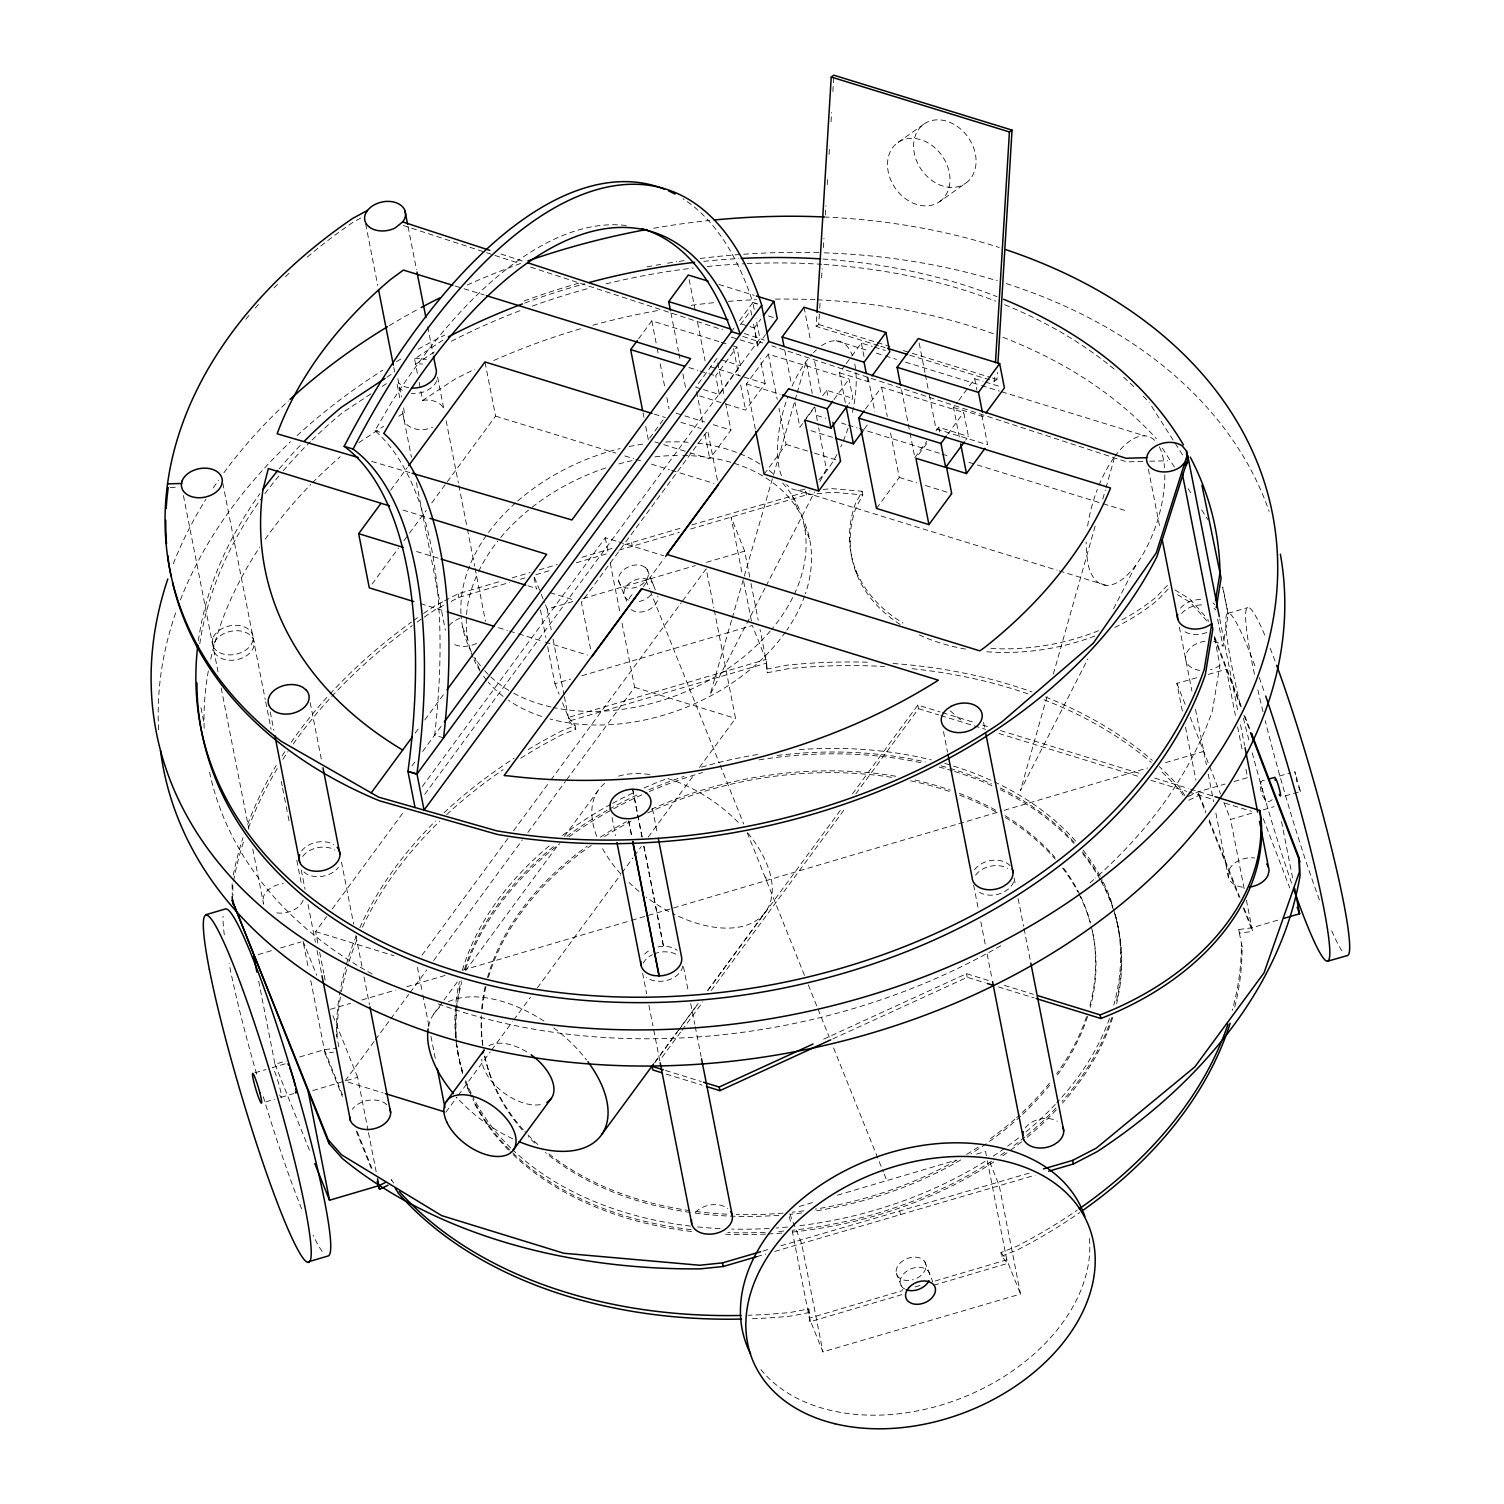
<?xml version="1.0" encoding="UTF-8"?>
<svg xmlns="http://www.w3.org/2000/svg" width="1504" height="1504" viewBox="0 0 1504 1504"><rect width="100%" height="100%" fill="white"/><g stroke="black" fill="none" stroke-linecap="round" stroke-linejoin="round"><path stroke-width="0.75" stroke-dasharray="5 3.75" d="M878.524 345.563L816.146 326.349L816.86 314.693M816.146 326.349L818.759 324.507L819.605 310.52M819.755 308.188L820.169 301.195M821.579 277.902L822.143 268.577M823.421 247.615L823.985 238.29M825.395 214.997L825.959 205.672M827.219 184.71L827.651 177.716M829.061 154.423L829.475 147.43M831.035 121.805L831.599 112.48M832.859 91.518L833.705 77.531M909.694 355.17L994.332 381.264L994.764 374.27M994.332 381.264L996.945 379.422L997.378 372.428M1214.593 638.147L1219.913 665.238L1212.412 710.828A516.981 363.009 -11.1 0 1 1095.551 877.979M1213.784 641.494A20.68 14.514 -11.1 0 1 1221.06 644.408L1222.978 646.156L1228.185 614.29L1222.865 587.199M1047.028 696.484L1020.426 790.69L1087.9 658.902M1053.364 674.074L1095.175 526.024M1102.789 499.084L1105.327 490.097M1105.966 487.841L1114.201 458.664M731.527 620.362L710.095 694.698L764.991 588.158M732.185 618.106L796.5 395.101M797.158 392.845L806.238 361.317L812.235 393.428M1264.375 780.35C1255.22 779.486 1263.435 808.814 1272.196 799.62M1265.823 801.444L1260.126 781.554M1285.093 795.936L1300.49 791.518L1294.794 771.646L1296.805 781.854M1113.599 608.706L1136.103 564.79M766.062 586.071L814.51 492.071M819.887 481.618L826.354 469.098L818.646 427.813M823.064 489.496L831.768 488.593L862.112 491.282L855.231 504.103A180.95 127.05 -11.1 0 0 902.945 623.07M862.112 491.282L862.807 494.891L855.926 507.713A180.95 127.05 -11.1 0 0 901.61 625.42M403.636 407.941L404.332 412.81A20.68 14.514 -11.1 0 0 410.705 427.268A20.68 14.514 -11.1 0 0 432.513 427.362M443.567 737.862L434.656 735.118A464.454 200.859 -72.9 0 0 374.928 430.652L391.491 402.452A521.061 225.337 -72.9 0 1 626.811 225.581M390.589 490.266L407.246 467.612M372.071 584.078L398.428 548.208M403.993 540.669L408.148 535.01M409.539 533.112L426.196 510.476M431.742 502.938L495.587 416.119L484.965 361.938M638.58 338.832L651.796 320.86L718.931 341.558M415.142 733.106L419.296 727.466M424.842 719.927L444.225 693.588M649.69 438.115L664.223 418.356M411.964 765.968L415.969 760.516M422.643 751.455L441.593 725.68M731.414 331.651L734.102 328.004M739.46 320.728L752.846 302.53A557.063 240.903 -72.9 0 0 683.098 198.81M740.4 324.695L750.816 310.538L751.718 315.088M716.863 358.478L695.732 387.224L719.363 394.499L740.513 365.754L736.847 347.086L730.136 344.999M719.363 394.499L715.697 375.812L736.847 347.086M740.1 339.829L757.734 345.262L754.331 327.985L760.855 319.13M317.852 943.102L315.596 931.596L326.688 916.519M332.234 908.98L404.313 810.994M422.323 786.498L605.285 537.755L616.508 541.214M424.767 794.3L759.934 338.644L755.948 318.322M757.734 345.262L765.536 334.621M755.309 429.054L746.454 383.896L768.356 354.117L849.083 379.008L852.881 398.353L848.782 403.937M690.035 452.76L709.775 458.833L730.925 430.088L724.778 398.767M725.868 404.05L745.608 410.141L765.141 383.558L760.216 358.46M643.374 586.673L664.204 558.36M764.164 474.211L786.066 444.432L778.978 408.317M806.144 418.187L814.36 407.039M822.575 395.872L826.692 390.288L852.881 398.353M845.342 402.583L839.514 372.823L844.985 365.378M846.338 363.517L850.437 357.952M851.809 356.091L861.378 343.081L872.282 346.446M802.61 423.583L799.884 427.286L795.014 402.452M803.982 421.722L813.551 408.712M422.06 955.153L507.995 838.33M513.522 830.791L549.562 781.798M550.953 779.918L681.237 602.784M682.628 600.886L706.184 568.85L713.874 607.973M834.024 399.481L849.083 379.008M374.045 1041.576L344.942 1081.15L383.069 1092.9M375.436 1039.696L389.292 1020.859M390.683 1018.96L408.693 994.464M410.084 992.584L426.722 969.967M433.66 960.548L522.358 839.946M527.904 832.408L565.335 781.535M566.707 779.655L634.632 687.309L621.998 622.9M839.514 372.823L867.883 381.565L870.609 377.842M865.477 409.013L881.57 387.148L963.726 412.472L968.444 436.442L965.756 440.089M433.603 1014.185L458.645 980.138M465.601 970.682L558.83 843.932M564.395 836.356L597.802 790.954M864.368 428.922L869.838 421.496M876.494 508.427L899.279 477.464L889.973 430.05M914.846 457.63L926.746 441.443M918.587 454.603L927.968 441.856M936.014 430.915L938.703 427.268L968.444 436.442M959.326 437.1L953.517 407.49L957.484 402.094M958.8 400.308L968.068 387.712M969.384 385.926L974.667 378.726L983.165 381.358M445.842 1112.246L456.934 1097.168M458.325 1095.288L490.21 1051.954M491.582 1050.055L512.375 1021.799M513.766 1019.919L530.404 997.302M537.323 987.884L620.494 874.82M621.885 872.922L632.958 857.863M634.35 855.964L641.287 846.545M648.205 837.126L693.946 774.936M699.492 767.397L735.531 718.404L714.325 610.267M947.652 434.336L963.726 412.472M654.973 1062.106L680.015 1028.04M681.406 1026.16L698.1 1003.45M707.839 990.215L766.288 910.747M654.842 1062.557L677.101 1032.289M678.492 1030.409L697.969 1003.92M707.707 990.685L841.281 809.096M852.411 793.962L917.797 705.075L940.15 711.956M680.598 1032.12L659.73 1060.489L653.413 1028.322M681.989 1030.24L702.857 1001.852M711.204 990.516L844.759 808.926M855.889 793.792L918.493 708.685L917.797 705.075M1167.461 585.394L1156.426 596.919A180.95 127.05 -11.1 0 1 1119.521 621.114M1168.176 589.004L1157.14 600.547A180.95 127.05 -11.1 0 1 1112.076 628.766M898.076 142.391L924.17 123.911M939.398 201.799A36.19 28.444 54.7 0 0 928.701 143.275A36.19 28.444 54.7 0 0 888.112 171.193A36.19 28.444 54.7 0 0 939.398 201.799L965.493 183.338A36.19 28.444 54.7 0 0 954.796 124.813A36.19 28.444 54.7 0 0 914.206 152.731A36.19 28.444 54.7 0 0 965.493 183.338M386.885 377.203L392.582 373.424M417.379 373.349L414.54 358.911L444.451 339.133M370.849 393.916L342.348 412.754A516.981 363.009 -11.1 0 0 312.099 439.995M382.242 386.396L387.938 382.618M434.299 351.974L415.612 364.325L417.191 364.024A20.68 14.514 -11.1 0 1 422.492 364.062M358.93 442.608L383.633 426.271M398.823 416.232L404.52 412.453M420.913 391.416L422.699 400.44L454.471 379.44A516.981 363.009 -11.1 0 1 474.832 369.232M360.678 218.08L353.196 222.141A516.981 363.009 -11.1 0 0 306.064 258.143M442.759 601.769L435.088 605.736A542.831 381.151 -11.1 0 0 421.252 615.08M444.676 600.773L458.1 593.817L500.926 581.183M443.473 605.379L435.803 609.346A542.831 381.151 -11.1 0 0 414.164 624.198M451.144 601.393L458.814 597.426L509.442 582.499M1188.104 796.612L1198.162 791.762L1225.121 784.054M1188.818 800.222L1198.876 795.372L1198.162 791.762L1205.832 811.201M823.666 1039.151L966.508 973.69L991.004 981.228M832.896 1038.85L967.222 977.299L985.026 982.789M520.741 758.166A456.821 320.766 -11.1 0 1 561.932 734.76L575.788 729.271L575.073 725.642L561.218 731.151A456.821 320.766 -11.1 0 0 526.062 750.834M933.702 1285.243L1007.511 1263.435L1001.664 1256.216L1000.95 1252.588L1016.554 1246.402A456.821 320.766 -11.1 0 0 1077.278 1210.156M1001.664 1256.216L1017.268 1250.012A456.821 320.766 -11.1 0 0 1079.891 1212.45M512.187 577.856L530.216 572.535M539.222 569.884L557.251 564.564M582.029 557.251L613.576 547.945M624.856 544.636L682.929 527.49M691.859 524.858L809.998 490.849M520.459 579.247L524.858 577.95M535.913 574.678L551.592 570.054M576.258 562.778L607.654 553.528M618.858 550.22L679.432 532.341M690.656 529.032L806.351 494.91L832.483 492.203L862.807 494.891M547.682 646.814L554.92 683.718L570.618 679.075M581.841 675.766L752.32 625.495L765.931 659.485L767.284 672.758L787.964 668.735A456.821 320.766 -11.1 0 1 884.521 666.516M258.199 954.57L271.66 950.603M280.646 947.952L300.838 941.993M330.354 1009.297L350.582 1003.337M361.825 1000.01L395.533 990.064M406.776 986.737L444.996 975.457M462.969 970.136L629.311 921.031M631.567 920.354L1001.89 810.994M1004.127 810.336L1147.665 767.942M1165.6 762.66L1203.726 751.398M258.688 981.266L274.988 1064.268L286.192 1060.959M299.653 1056.974L324.338 1049.679L336.915 1048.044M254.966 1072.747L265.926 1069.513M285.196 1063.817L272.506 1067.558A15.51 1.466 73.5 0 1 278.466 1082.88L279.518 1086.715A15.51 1.466 73.5 0 1 279.706 1095.1M265.757 1101.849L274.536 1099.255M281.116 1097.318L293.806 1093.558M1244.146 888.638L1230.573 819.454L1254.468 812.423M1263.153 809.866L1274.02 806.67M312.757 1090.55L344.172 1081.263M346.409 1080.605L357.632 1077.296L368.029 1130.312M1234.746 1007.097A456.821 320.766 -11.1 0 0 1242.097 947.05L1238.713 929.547L1251.836 927.818L1277.892 920.147M799.301 1206.452L815.018 1201.828M837.446 1195.191L956.375 1160.073M976.566 1154.113L985.534 1151.462L986.887 1158.381M989.82 1162.16L999.258 1185.678L1020.52 1294.042L822.895 1351.908L809.359 1318.143L902.268 1290.695M915.109 1286.916L921.802 1284.924M935.225 1280.976L1006.796 1259.826L1020.52 1294.042M792.157 1230.516L810.054 1321.753L902.964 1294.324M545.482 604.852L547.174 609.064L574.096 601.168M583.063 598.536L695.28 565.598M706.504 562.308L744.668 551.122L750.552 581.089M562.515 702.688L568.437 717.427L765.931 659.485M564.357 696.69L569.132 721.036L766.645 663.095L760.046 629.518M762.904 1251.065L769.634 1249.091M780.858 1245.801L1029.977 1172.876M756.85 1256.648L765.799 1254.035M774.767 1251.403L1035.184 1175.169M1227.997 613.312L1247.794 607.635M1182.332 711.072L1176.899 683.399L1197.128 677.608M1208.37 674.394L1226.343 669.242L1235.386 715.359M1234.126 781.478L1247.606 777.624L1245.331 766.081M1279.396 776.045L1290.394 772.906M766.57 669.148L787.25 665.125A456.821 320.766 -11.1 0 1 869.857 662.286M810.054 1321.753L808.738 1308.894L790.521 1312.428A456.821 320.766 -11.1 0 1 748.014 1315.267M809.453 1312.503L791.236 1316.038A456.821 320.766 -11.1 0 1 748.729 1318.876M414.54 358.911L416.138 358.61A20.68 14.514 -11.1 0 1 426.346 359.663M422.699 400.44L424.278 400.158A20.68 14.514 -11.1 0 1 443.906 409.257L437.25 375.398M310.764 980.514L325.052 1053.308L333.437 1052.198M1246.402 900.163L1252.55 931.446L1239.428 933.157L1238.713 929.547M170.253 487.428L178.318 487.202M1142.852 461.427L1126.684 461.86L771.74 345.882M1149.733 461.239L1167.743 460.769M658.038 946.975A20.68 14.514 -11.1 0 1 663.377 946.336L668.584 946.712A20.68 14.514 -11.1 0 1 677.176 950.321M371.657 461.427L409.896 472.594M719.006 284.482L754.124 295.31M754.181 309.298L752.846 302.53L757.302 303.902M818.759 324.507L890.03 346.465M903.396 350.582L910.089 352.65M912.308 353.327L990.271 377.354M992.49 378.03L996.945 379.422M880.742 346.258L885.198 347.631M874.463 347.123L885.386 350.488M985.289 381.997L1000.16 386.584M768.45 315.972L775.068 318.002M836.149 340.75L867.451 350.413M876.4 353.158L883.111 355.226M885.348 355.922L896.534 359.362M905.483 362.126L979.273 384.855M981.51 385.55L999.389 391.059M1001.626 391.754L1144.751 435.859M741.171 323.924L747.751 325.954M749.951 326.631L754.331 327.985M731.282 337.103L737.881 339.152M953.517 407.49L983.259 416.646M721.168 342.254L727.898 344.322M721.168 359.794L740.513 365.754M455.035 285.986L461.766 288.072M464.022 288.749L484.213 294.972M710.358 366.675L716.938 368.706M719.119 369.382L765.141 383.558M746.454 383.896L780.087 394.274M688.851 367.54L697.8 370.304M700.037 370.999L706.748 373.067M708.986 373.744L715.697 375.812M816.879 415.499L825.828 418.262M841.469 423.075L845.944 424.448M848.181 425.143L857.13 427.907M859.367 428.584L939.868 453.4M942.106 454.095L948.817 456.163M968.933 462.367L1100.872 503.013M1103.109 503.708L1125.462 510.608M699.586 395.947L723.687 403.373M811.032 430.727L833.348 437.608M899.279 477.464L916.763 482.84M925.505 485.529L951.712 493.613M786.066 444.432L812.254 452.497M814.435 453.174L840.604 461.239M676.086 413.205L682.666 415.217M684.865 415.894L704.605 421.985M713.366 424.692L730.925 430.088M654.24 414.108L665.37 417.548M680.974 422.342L701.014 428.527M654.936 441.932L661.516 443.962M663.715 444.639L687.836 452.084M797.59 490.229L1056.992 570.185M1059.23 570.862L1106.192 585.338M495.587 416.119L615.869 453.193M624.78 455.938L633.692 458.682M635.91 459.378L642.603 461.427M651.514 464.172L669.318 469.662M671.555 470.357L713.874 483.404M374.928 430.652L383.84 433.396M618.746 541.91L663.584 555.728M402.997 510.044L427.7 517.658M942.388 712.652L973.671 722.296M982.601 725.041L989.312 727.109M1000.48 730.549L1141.292 773.94M1154.696 778.076L1188.235 788.416M1190.454 789.092L1212.807 795.992M416.57 551.517L438.848 558.379M527.942 585.827L536.853 588.572M550.201 592.689L572.479 599.551M918.493 708.685L938.609 714.889M940.846 715.566L985.552 729.346M998.957 733.482L1139.769 776.872M1150.936 780.313L1186.694 791.33M1188.931 792.025L1213.521 799.602M1224.688 803.042L1251.516 811.314M420.518 603.63L445.015 611.188M498.482 627.657L507.374 630.402M509.612 631.097L516.286 633.146M518.523 633.842L543.019 641.381M545.256 642.076L587.575 655.105M634.632 687.309L735.531 718.404M1004.371 985.346L1033.323 994.276M998.393 986.906L1034.038 997.885M315.596 931.596L394.086 955.792M665.482 1070.472L701.296 1081.508M666.197 1074.1L702.011 1085.136M752.846 302.53L757.245 303.958M500.945 254.007L523.26 261.32M744.311 333.531L764.333 340.073M403.41 225.525L492.692 254.702M494.929 255.436L519.482 263.463M530.649 267.11L722.634 329.827M742.732 336.407L762.81 342.968M826.354 469.098L827.501 469.68M628.428 600.134L627.149 599.419A15.51 10.942 -21.8 0 1 628.202 584.285A15.51 10.942 -21.8 0 1 647.867 579.472L650.668 581.014A15.51 10.942 -21.8 0 1 653.751 588.797M631.229 609.628L634.011 611.169A15.51 10.942 -21.8 0 0 650.612 608.763A15.51 10.942 -21.8 0 0 657.793 596.054M904.637 1288.89L903.359 1288.176A15.51 10.96 -21.6 0 1 901.216 1277.347L903.133 1274.414A15.51 10.96 -21.6 0 1 924.095 1268.267L926.896 1269.827A15.51 10.96 -21.6 0 1 929.998 1277.61M1174.906 589.906L1189.758 598.93L1206.396 617.542M1177.463 594.644L1190.472 602.54L1208.614 622.844L1207.9 619.234M303.921 871.888L306.177 873.73A20.68 14.514 -11.1 0 0 338.381 867.376M386.791 1104.744L384.535 1102.902A20.68 14.514 -11.1 0 0 352.35 1109.256M1300.49 791.518L1297.576 784.411M950.359 710.922L962.447 721.45M1212.92 602.878L1214.818 604.627M1213.972 608.293L1215.89 610.041M568.437 717.427L575.073 725.642M1000.95 1252.588L1006.796 1259.826M569.132 721.036L575.788 729.271M1151.65 406.362L1183.479 456.314M1162.366 448.173L1175.752 469.21M1188.085 488.556L1191.788 494.365M1201.658 509.856L1207.825 519.538M1184.87 795.597L1179.963 787.682A456.821 320.766 -11.1 0 0 1159.246 766.57M1183.122 795.259L1180.659 791.292A456.821 320.766 -11.1 0 0 1159.96 770.18M393.578 1183.028L391.454 1179.606L392.168 1183.216M792.157 495.568L797.609 509.16M804.32 526.212L809.772 539.804M744.668 551.122L731.057 517.113L741.904 572.46M647.209 569.602L655.349 589.925M645.893 580.093L649.39 588.797M650.273 590.978L719.269 762.96M720.134 765.141L743.709 823.929M747.206 832.633L804.809 976.209M808.306 984.913L829.23 1037.102M833.592 1047.968L883.318 1171.917M884.202 1174.098L886.815 1180.621M618.652 580.995L626.773 601.318M534.503 577.461L540.406 592.2M541.252 594.306L544.636 602.747M789.788 1213.991L801.632 1243.545L822.895 1351.908M554.92 683.718L559.15 694.246M462.593 627.018L468.026 640.629M479.419 669.318L474.756 657.662A178.938 126.298 -21.8 0 0 481.261 666.723M303.075 941.316L316.724 975.306M332.91 1015.67L357.632 1077.296M324.338 1049.679L342.517 1095.006M357.238 1131.704L371.958 1168.382M325.052 1053.308L342.367 1096.472M356.222 1130.989L371.808 1169.849M274.988 1064.268L310.482 1152.76M924.847 1261.8L932.743 1281.728M896.252 1273.136L902.889 1289.887M1176.899 683.399L1186.111 706.767M1190.303 717.389L1220.496 793.943M1223.861 802.44L1230.573 819.454M1209.235 819.849L1239.898 897.587M1244.165 908.397L1251.836 927.818M1198.876 795.372L1205.682 812.649M1209.084 821.297L1238.92 896.892M1243.169 907.683L1252.55 931.446M1214.499 636.474L1241.665 707.594M1244.955 716.205L1250.726 731.301M1214.254 637.621L1240.556 706.429M1243.902 715.19L1249.749 730.493M1263.285 818.665L1289.718 887.83M1222.583 587.124L1228.185 614.29M1281.521 821.522L1293.29 881.476M1219.763 618.934L1238.281 713.253M1240.537 724.74L1244.598 745.458M1217.657 619.065L1222.978 646.156M1237.642 726.883L1242.624 752.244M1148.398 469.154L1160.016 528.374M1179.38 627.13L1191.901 690.975M1195.53 709.418L1206.377 764.746M1208.201 773.977L1213.615 801.651M1215.89 813.175L1228.542 877.734M1242.097 947.05L1241.402 943.44A456.821 320.766 -11.1 0 1 1232.208 1010.425M1185.49 727.203L1195.906 780.238M1087.561 913.454L1087.918 915.259M974.667 378.726L976.904 390.119M981.83 415.179L987.639 444.77L935.996 428.866L928.908 392.751M938.703 427.268L939.586 431.855M919.17 343.081L924.922 372.428M925.355 374.684L928.457 390.476M983.56 722.277L984.894 729.12M1014.11 877.998L1015.463 884.897M1018.17 898.696L1023.585 926.276M1024.036 928.57L1030.353 960.755M901.554 389.893L909.525 430.539M909.976 432.795L914.394 455.355M881.57 387.148L887.322 416.495M943.497 731.602L947.52 752.094M973.614 885.066L978.126 908.059M980.834 921.839L985.327 944.832M987.132 954.025L992.095 979.311M861.378 343.081L864.067 356.824M868.109 377.429L874.858 411.776M867.037 377.26L867.883 381.565M966.508 973.69L967.222 977.299M987.338 1160.693L1007.511 1263.435M826.692 390.288L828.027 397.15M849.478 537.887L850.192 541.496M855.945 570.43L856.66 574.039M804.038 307.248L810.675 341.126M814.66 361.43L821.316 395.308M784.825 350.526L791.461 384.404M805.655 491.3L806.351 494.91M768.356 354.117L777.211 399.274M753.504 324.225L758.43 349.323M733.52 348.514L738.878 375.906M740.682 385.024L745.608 410.141M899.749 1211.002L900.445 1214.612M717.746 362.953L724.326 396.53M751.004 583.402L758.242 620.287M689.152 279.537L695.788 313.396M697.555 322.42L705.094 360.81M743.709 581.672L751.868 623.182M717.446 480.246L707.688 430.595L581.39 602.296L590.696 649.709M696.596 391.698L703.195 425.275M704.944 434.224L709.775 458.833M670.934 312.888L678.454 351.259M678.906 353.515L680.222 360.302M682.891 373.838L685.542 387.393M765.724 876.926L766.42 880.536M651.796 320.86L656.665 345.694M657.098 347.95L658.432 354.737M660.2 363.761L665.069 388.596M666.855 397.62L669.054 408.919M643.054 412.829L643.938 417.341M645.705 426.365L648.356 439.92M789.45 1216.698L790.352 1221.304M631.605 542.624L632.319 546.253M605.285 537.755L608.443 553.867M610.248 563.079L620.193 613.688M652.492 808.795L657.398 833.855M683.493 966.828L688.456 992.114M690.712 1003.619L694.773 1024.299M695.224 1026.593L701.09 1056.485M632.789 789.224L642.17 837.051M643.956 846.169L663.621 946.354M632.564 789.205L641.945 837.032M643.731 846.15L663.377 946.336M628.841 821.071L631.981 836.995M628.616 821.052L631.736 836.995M612.034 817.424L615.625 835.641M642.603 973.163L646.664 993.843M648.92 1005.349L652.962 1026.029M547.174 609.064L551.235 629.819M553.04 639.031L563.906 694.378M534.108 577.649L536.383 589.173M540.444 609.928L545.877 637.602M408.054 226.54L416.533 269.799M427.7 326.725L433.077 354.06M446.162 420.8L458.382 483.047M458.833 485.36L466.973 526.851M467.424 529.164L474.662 566.049M475.114 568.362L485.51 621.378M419.146 382.392L420.481 389.16M458.1 593.817L458.814 597.426M397.883 378.594L401.418 396.661M365.679 224.021L377.748 285.497M393.822 367.484L394.725 372.033M399.782 397.827L397.112 384.291A20.68 14.514 -11.1 0 0 402.32 390.382M402.433 411.382L411.438 457.291M416.42 482.652L445.372 630.214M489.176 1072.032L489.533 1073.837M417.416 967.298L422.38 992.602M422.831 994.915L429.148 1027.119M430.952 1036.312L435.464 1059.324M310.2 702.612L321.818 761.832M341.483 862.074L353.666 924.133M355.922 935.638L362.389 968.689M364.043 976.998L369.458 1004.597M368.48 1132.625L376.169 1171.823M319.656 952.314L323.736 973.013M324.187 975.306L325.541 982.225M270.25 711.994L273.841 730.211M301.27 870.008L305.03 889.278M308.019 904.487L315.408 942.162M317.043 950.472L321.724 974.329M222.78 483.16L265.23 699.492M265.682 701.785L271.096 729.365M281.286 781.366L282.188 785.953M282.639 788.265L283.993 795.146M284.444 797.458L285.798 804.358M286.249 806.652L287.79 814.416M288.054 815.845L289.595 823.609M296.796 860.401L301.759 885.687M303.526 943.628L308.508 968.99M183.432 495.549L218.042 671.968M221.201 688.042L248.893 829.155M252.766 848.952L263.595 904.13A20.68 14.514 -11.1 0 1 262.862 900.407L263.538 896.534A20.68 14.514 -11.1 0 1 283.278 883.694M200.953 707.745L204.055 723.537M338.832 1046.822L336.388 1034.113L337.084 1037.722A456.821 320.766 -11.1 0 1 340.957 993.937M814.792 407.17L818.214 425.519M766.645 663.095L767.284 672.758M808.738 1308.894L809.359 1318.143M232.782 885.348L232.894 895.839M232.105 883.844L232.218 894.335M233.571 880.968A542.831 381.151 -11.1 0 1 244.456 839.044M248.367 828.008A542.831 381.151 -11.1 0 1 278.071 767.172M282.884 759.407A542.831 381.151 -11.1 0 1 287.941 751.68M293.205 744.01A542.831 381.151 -11.1 0 1 412.246 625.589M1094.912 636.004A180.95 127.05 -11.1 0 1 984.368 651.552M965.587 649.089A180.95 127.05 -11.1 0 1 919.32 634.97M1098.578 630.702A180.95 127.05 -11.1 0 1 990.459 648.45M233.27 875.178A542.831 381.151 -11.1 0 1 243.028 837.634M247.671 824.399A542.831 381.151 -11.1 0 1 276.191 765.498M282.188 755.798A542.831 381.151 -11.1 0 1 285.948 750.007M291.156 742.318A542.831 381.151 -11.1 0 1 328.323 695.788M329.959 694.002A542.831 381.151 -11.1 0 1 411.532 621.979M413.468 620.588A542.831 381.151 -11.1 0 1 419.296 616.452M695.374 1212.45A20.68 14.514 -11.1 0 1 714.062 1204.61L719.25 1204.986A20.68 14.514 -11.1 0 1 727.861 1208.596M303.15 900.163A20.68 14.514 -11.1 0 1 274.762 912.496M1025.239 1128A20.68 14.514 -11.1 0 1 1028.379 1124.597L1032.534 1121.796A20.68 14.514 -11.1 0 1 1057.35 1121.232M1242.454 887.153A20.68 14.514 -11.1 0 1 1228.072 873.974L1228.975 870.102A20.68 14.514 -11.1 0 1 1254.618 857.976M476.618 643.374A20.68 14.514 -11.1 0 1 451.933 643.242M448.944 625.814A20.68 14.514 -11.1 0 1 452.253 622.487L456.539 619.78A20.68 14.514 -11.1 0 1 459.792 618.407M916.97 1278.137A15.51 10.96 -21.6 0 0 923.061 1273.38L924.979 1270.448A15.51 10.96 -21.6 0 0 922.854 1259.619L920.053 1258.058A15.51 10.96 -21.6 0 0 899.091 1264.206L897.174 1267.139A15.51 10.96 -21.6 0 0 899.317 1277.968L902.099 1279.528A15.51 10.96 -21.6 0 0 913.21 1279.622M629.104 598.78A15.51 10.942 -21.8 0 1 633.748 593.215M336.37 1031.857A456.821 320.766 -11.1 0 1 339.077 997.302M339.453 994.971A456.821 320.766 -11.1 0 1 345.563 967.128M346.221 964.816A456.821 320.766 -11.1 0 1 356.204 936.184M359.832 927.761A456.821 320.766 -11.1 0 1 435.558 820.958M444.15 812.649A456.821 320.766 -11.1 0 1 514.086 758.336M893.038 663.49A456.821 320.766 -11.1 0 1 1032.045 691.953M1045.524 697.029A456.821 320.766 -11.1 0 1 1152.29 760.347M1115.31 914.47A336.05 235.959 -11.1 0 1 1113.768 1005.067M1109.482 1018.509A336.05 235.959 -11.1 0 1 1056.804 1102.789M1055.244 1104.462A336.05 235.959 -11.1 0 1 1026.048 1131.854M1018.584 1137.889A336.05 235.959 -11.1 0 1 992.772 1156.444M985.026 1161.408A336.05 235.959 -11.1 0 1 796.706 1226.042M787.551 1227.02A336.05 235.959 -11.1 0 1 776.177 1227.997M769.183 1228.448A336.05 235.959 -11.1 0 1 731.677 1229.069M720.059 1228.636A336.05 235.959 -11.1 0 1 697.179 1226.85M690.468 1226.098A336.05 235.959 -11.1 0 1 512.469 1149.582M510.777 1147.966A336.05 235.959 -11.1 0 1 472.181 1095.401M471.166 1093.295A336.05 235.959 -11.1 0 1 465.714 1080.53M462.724 1071.901A336.05 235.959 -11.1 0 1 455.75 1004.089M455.975 1001.852A336.05 235.959 -11.1 0 1 459.434 981.567M462.386 970.287A336.05 235.959 -11.1 0 1 551.291 844.233M562.458 835.434A336.05 235.959 -11.1 0 1 610.586 804.433M612.636 803.324A336.05 235.959 -11.1 0 1 635.572 791.8M643.975 788.002A336.05 235.959 -11.1 0 1 667.814 778.301M701.484 767.153A336.05 235.959 -11.1 0 1 760.404 754.068M799.32 749.612A336.05 235.959 -11.1 0 1 931.427 759.915M944.794 763.449A336.05 235.959 -11.1 0 1 951.355 765.386M953.498 766.062A336.05 235.959 -11.1 0 1 1077.334 843.067M1083.124 850.136A336.05 235.959 -11.1 0 1 1102.282 880.122M1103.316 882.209A336.05 235.959 -11.1 0 1 1112.076 903.528L1112.791 907.138A336.05 235.959 -11.1 0 0 1099.668 877.509M1089.46 1238.488A180.95 127.765 -21.6 0 1 960.812 1398.325A180.95 127.765 -21.6 0 1 759.031 1367.155M1291.598 883.186A180.95 15.529 74 0 1 1251.836 751.323M1248.884 740.006A180.95 15.529 74 0 1 1243.206 717.37M1240.123 704.474A180.95 15.529 74 0 1 1256.066 668.866M1259.205 677.514A180.95 15.529 74 0 1 1264.883 693.682M322.157 1251.422A180.95 17.033 73.5 0 1 313.133 1235.348M301.608 1208.859A180.95 17.033 73.5 0 1 263.294 1096.736M256.639 1074.119A180.95 17.033 73.5 0 1 229.078 963.462M224.284 934.792A180.95 17.033 73.5 0 1 223.081 916.199M650.875 594.794A15.51 10.942 -21.8 0 1 637.132 601.807M734.215 463.326A178.938 126.298 -21.8 0 1 805.43 593.704M804.659 595.922A178.938 126.298 -21.8 0 1 786.855 630.12M785.539 632A178.938 126.298 -21.8 0 1 549.975 718.987M541.515 716.43A178.938 126.298 -21.8 0 1 508.559 700.319M503.182 696.39A178.938 126.298 -21.8 0 1 488.161 682.064M486.713 680.316A178.938 126.298 -21.8 0 1 482.652 674.939M480.208 671.273A178.938 126.298 -21.8 0 1 473.986 659.579M473.102 657.53A178.938 126.298 -21.8 0 1 477.633 573.513M478.667 571.351A178.938 126.298 -21.8 0 1 497.805 541.045M500.738 537.454A178.938 126.298 -21.8 0 1 528.562 510.082M532.228 507.149A178.938 126.298 -21.8 0 1 607.729 467.255M618.821 463.928A178.938 126.298 -21.8 0 1 634.613 460.13M654.973 456.878A178.938 126.298 -21.8 0 1 680.466 455.411M682.797 455.43A178.938 126.298 -21.8 0 1 732.11 462.668M782.7 483.047A178.938 126.298 -21.8 0 1 771.627 629.386M770.198 631.078A178.938 126.298 -21.8 0 1 553.34 707.5M551.103 707.012A178.938 126.298 -21.8 0 1 510.815 691.577M508.822 690.411A178.938 126.298 -21.8 0 1 482.709 668.472M471.429 651.946A178.938 126.298 -21.8 0 1 461.108 615.963M460.957 613.688A178.938 126.298 -21.8 0 1 515.966 502.562M517.714 501.02A178.938 126.298 -21.8 0 1 620.099 448.568M629.161 446.538A178.938 126.298 -21.8 0 1 645.047 443.83M665.689 442.007A178.938 126.298 -21.8 0 1 691.013 442.477M697.649 443.135A178.938 126.298 -21.8 0 1 760.028 464.04M769.164 470.451A178.938 126.298 -21.8 0 1 772.793 473.403M1341.963 950.848A180.95 15.529 74 0 1 1331.096 929.397M1319.422 899.956A180.95 15.529 74 0 1 1265.202 720.623M1263.003 711.693A180.95 15.529 74 0 1 1257.306 687.309M1254.43 674.168A180.95 15.529 74 0 1 1265.823 637.583M1270.147 648.186A180.95 15.529 74 0 1 1275.862 663.208M1114.84 456.426A77.55 33.539 -72.9 0 1 1155.768 441.499M1159.321 446.82A77.55 33.539 -72.9 0 1 1164.528 467.744M1164.829 474.869A77.55 33.539 -72.9 0 1 1131.064 571.05A77.55 33.539 -72.9 0 1 1087.58 562.12L1086.114 546.347A77.55 33.539 -72.9 0 1 1086.17 541.985M1087.636 526.024A77.55 33.539 -72.9 0 1 1097.318 489.439M1098.954 485.322A77.55 33.539 -72.9 0 1 1113.618 458.118M821.56 345.732A77.55 33.539 -72.9 0 1 852.336 355.339M854.761 363.987A77.55 33.539 -72.9 0 1 855.72 370.36M855.926 372.635A77.55 33.539 -72.9 0 1 851.734 415.236M848.03 428.208A77.55 33.539 -72.9 0 1 840.736 446.838M836.957 454.509A77.55 33.539 -72.9 0 1 817.33 481.167M805.166 488.988A77.55 33.539 -72.9 0 1 786.592 484.608M781.403 475.64A77.55 33.539 -72.9 0 1 787.946 396.417M792.1 386.152A77.55 33.539 -72.9 0 1 812.01 354.23M813.476 352.669A77.55 33.539 -72.9 0 1 816.409 349.83M436.686 380.738A20.68 14.514 -11.1 0 1 431.291 387.806L427.004 390.514A20.68 14.514 -11.1 0 1 411.438 393.371M302.736 856.396A20.68 14.514 -11.1 0 1 334.922 850.042M682.741 966.038A20.68 14.514 -11.1 0 1 660.294 981.341L655.086 980.965A20.68 14.514 -11.1 0 1 646.494 977.356M643.223 963.199A20.68 14.514 -11.1 0 1 652.379 954.72M653.977 953.987A20.68 14.514 -11.1 0 1 664.448 951.769L669.656 952.145A20.68 14.514 -11.1 0 1 678.248 955.736M1013.546 881.852A20.68 14.514 -11.1 0 1 1008.488 889.014L1004.334 891.834A20.68 14.514 -11.1 0 1 979.536 892.398M975.626 875.159A20.68 14.514 -11.1 0 1 978.766 871.756L982.92 868.936A20.68 14.514 -11.1 0 1 1007.736 868.372M1206.847 632.451A20.68 14.514 -11.1 0 1 1183.874 631.116M1181.599 613.557A20.68 14.514 -11.1 0 1 1205.005 605.116M1219.913 665.238A20.68 14.514 -11.1 0 1 1210.513 669.675M1199.929 670.408A20.68 14.514 -11.1 0 1 1185.547 657.229L1186.449 653.375A20.68 14.514 -11.1 0 1 1205.042 641.268M199.788 643.844A516.981 363.009 -11.1 0 1 262.316 497.204M264.948 493.65A516.981 363.009 -11.1 0 1 281.793 472.463M283.278 470.714A516.981 363.009 -11.1 0 1 310.407 441.65M451.388 341.239A516.981 363.009 -11.1 0 1 521.286 310.162M532.322 306.083A516.981 363.009 -11.1 0 1 590.226 287.922M606.018 283.88A516.981 363.009 -11.1 0 1 693.382 268.032M707.2 266.509A516.981 363.009 -11.1 0 1 744.724 263.745M747.074 263.632A516.981 363.009 -11.1 0 1 821.673 264.309M823.966 264.46A516.981 363.009 -11.1 0 1 995.836 301.195M1004.71 304.729A516.981 363.009 -11.1 0 1 1116.701 371.225M1123.695 377.26A516.981 363.009 -11.1 0 1 1135.351 388.145M1143.228 396.116A516.981 363.009 -11.1 0 1 1149.244 402.583M408.693 387.712A20.68 14.514 -11.1 0 1 398.052 382.223M198.396 640.742A516.981 363.009 -11.1 0 1 259.854 493.726M279.255 468.797A516.981 363.009 -11.1 0 1 302.661 442.947M524.633 303.094A516.981 363.009 -11.1 0 1 584.68 283.73M703.797 261.339A516.981 363.009 -11.1 0 1 738.953 258.556M822.895 259.045A516.981 363.009 -11.1 0 1 997.002 296.645M1180.546 608.142A20.68 14.514 -11.1 0 1 1203.952 599.701M974.573 869.726A20.68 14.514 -11.1 0 1 977.713 866.323L981.868 863.522A20.68 14.514 -11.1 0 1 1010.03 865.608M644.69 954.175A20.68 14.514 -11.1 0 1 648.374 951.036M301.665 850.982A20.68 14.514 -11.1 0 1 333.869 844.628M245.866 319.224A516.981 363.009 -11.1 0 1 248.95 315.483M255.266 308.113A516.981 363.009 -11.1 0 1 258.481 304.466M274.029 287.903A516.981 363.009 -11.1 0 1 278.823 283.109M285.384 276.755A516.981 363.009 -11.1 0 1 290.404 272.036M747.902 833.122A103.4 58.487 36.3 0 1 762.829 915.128A103.4 58.487 36.3 0 1 672.683 913.53M668.791 911.518A103.4 58.487 36.3 0 1 646.156 897.042M639.05 891.458A103.4 58.487 36.3 0 1 629.067 882.528M620.776 873.937A103.4 58.487 36.3 0 1 601.487 846.677M596.768 836.374A103.4 58.487 36.3 0 1 607.108 781.572M618.633 776.139A103.4 58.487 36.3 0 1 649.634 774.485M667.87 778.602A103.4 58.487 36.3 0 1 740.081 824.267M512.732 1138.829A103.4 58.487 36.3 0 1 456.577 1097.168M428.527 1026.574A103.4 58.487 36.3 0 1 441.086 1006.138M448.436 1001.683A103.4 58.487 36.3 0 1 544.561 1021.46M553.735 1027.89A103.4 58.487 36.3 0 1 586.56 1059.944M540.293 1104.65A41.36 23.387 36.3 0 1 502.43 1091.754A41.36 23.387 36.3 0 1 481.769 1059.154M488.856 1045.769A41.36 23.387 36.3 0 1 527.509 1052.368M341.389 991.606A456.821 320.766 -11.1 0 1 348.289 963.838M349.003 961.545A456.821 320.766 -11.1 0 1 357.802 937.688M362.464 927.178A456.821 320.766 -11.1 0 1 439.676 821.222M446.632 814.623A456.821 320.766 -11.1 0 1 503.126 769.691M912.214 668.716A456.821 320.766 -11.1 0 1 1028.21 693.964M1044.02 699.755A456.821 320.766 -11.1 0 1 1151.218 762.415M1113.486 909.3A336.05 235.959 -11.1 0 1 1115.686 1004.164M1111.719 1017.663A336.05 235.959 -11.1 0 1 1062.106 1101.323M1055.958 1108.072A336.05 235.959 -11.1 0 1 1026.762 1135.464M1024.92 1136.986A336.05 235.959 -11.1 0 1 1011.966 1147.101M1004.747 1152.365A336.05 235.959 -11.1 0 1 999.164 1156.256M991.568 1161.314A336.05 235.959 -11.1 0 1 792.834 1230.159M783.697 1231.062A336.05 235.959 -11.1 0 1 776.872 1231.607M765.198 1232.302A336.05 235.959 -11.1 0 1 727.729 1232.547M691.182 1229.708A336.05 235.959 -11.1 0 1 511.492 1151.575M509.818 1149.921A336.05 235.959 -11.1 0 1 472.895 1099.01M471.861 1096.905A336.05 235.959 -11.1 0 1 465.62 1081.996M462.743 1073.348A336.05 235.959 -11.1 0 1 456.69 1044.19M456.445 1041.896A336.05 235.959 -11.1 0 1 456.238 1009.936M456.445 1007.699A336.05 235.959 -11.1 0 1 461.239 980.664M464.454 969.403A336.05 235.959 -11.1 0 1 555.728 844.816M566.726 836.393A336.05 235.959 -11.1 0 1 607.202 810.318M609.233 809.19A336.05 235.959 -11.1 0 1 640.46 793.492M648.938 789.769A336.05 235.959 -11.1 0 1 684.132 776.402M777.192 755.44A336.05 235.959 -11.1 0 1 925.317 761.926M941.09 765.837A336.05 235.959 -11.1 0 1 947.708 767.698M949.889 768.337A336.05 235.959 -11.1 0 1 991.587 783.885M1000.16 787.927A336.05 235.959 -11.1 0 1 1075.04 843.274M1082.354 851.866A336.05 235.959 -11.1 0 1 1098.503 875.441M1092.355 931.014A310.2 217.798 -11.1 0 1 1089.31 1007.774M1086.546 1016.704A310.2 217.798 -11.1 0 1 1056.673 1073.724M1049.416 1083.237A310.2 217.798 -11.1 0 1 1016.685 1117.604M1014.937 1119.145A310.2 217.798 -11.1 0 1 987.733 1140.577M978.296 1147.044A310.2 217.798 -11.1 0 1 966.527 1154.489M956.412 1160.411A310.2 217.798 -11.1 0 1 815.262 1209.141M803.738 1210.833A310.2 217.798 -11.1 0 1 792.251 1212.224M783.095 1213.108A310.2 217.798 -11.1 0 1 736.189 1214.518M726.846 1214.179A310.2 217.798 -11.1 0 1 692.254 1210.964M689.885 1210.626A310.2 217.798 -11.1 0 1 546.836 1152.233M537.868 1144.525A310.2 217.798 -11.1 0 1 524.802 1131.478M523.279 1129.786A310.2 217.798 -11.1 0 1 484.382 1054.454M482.765 1045.43A310.2 217.798 -11.1 0 1 481.261 1015.689M481.694 1009.052A310.2 217.798 -11.1 0 1 485.172 986.68M487.446 977.694A310.2 217.798 -11.1 0 1 587.162 846.207M600.378 837.164A310.2 217.798 -11.1 0 1 626.51 821.635M651.439 809.265A310.2 217.798 -11.1 0 1 896.309 776.346M914.977 780.031A310.2 217.798 -11.1 0 1 950.434 790.108M959.383 793.379A310.2 217.798 -11.1 0 1 997.34 811.145M1005.067 815.694A310.2 217.798 -11.1 0 1 1054.943 857.374M1063.629 868.165A310.2 217.798 -11.1 0 1 1079.665 894.335M1080.68 896.44A310.2 217.798 -11.1 0 1 1090.212 922.14M1114.52 913.285A336.05 235.959 -11.1 0 1 1116.588 1003.713M1112.81 1017.23A336.05 235.959 -11.1 0 1 1062.463 1103.128M1056.316 1109.877A336.05 235.959 -11.1 0 1 1023.416 1140.314M1021.536 1141.818A336.05 235.959 -11.1 0 1 1008.733 1151.556M1006.928 1152.872A336.05 235.959 -11.1 0 1 1001.401 1156.764M993.843 1161.859A336.05 235.959 -11.1 0 1 790.897 1232.208M781.779 1233.054A336.05 235.959 -11.1 0 1 767.905 1233.994M765.555 1234.107A336.05 235.959 -11.1 0 1 723.424 1234.164M691.52 1231.513A336.05 235.959 -11.1 0 1 510.176 1151.726M508.54 1150.09A336.05 235.959 -11.1 0 1 473.234 1100.815M469.361 1092.355A336.05 235.959 -11.1 0 1 465.225 1081.639M462.461 1072.972A336.05 235.959 -11.1 0 1 457.047 1045.994M456.238 1036.801A336.05 235.959 -11.1 0 1 461.596 982.469M465.544 968.971A336.05 235.959 -11.1 0 1 559.864 843.65M568.888 836.882A336.05 235.959 -11.1 0 1 611.639 809.866M613.707 808.738A336.05 235.959 -11.1 0 1 647.152 792.495M649.296 791.574A336.05 235.959 -11.1 0 1 702.556 772.567M759.163 759.858A336.05 235.959 -11.1 0 1 923.381 763.224M939.229 767.04A336.05 235.959 -11.1 0 1 952.408 770.8M954.57 771.477A336.05 235.959 -11.1 0 1 991.944 785.69M1000.517 789.732A336.05 235.959 -11.1 0 1 1073.856 843.387M1082.692 853.67A336.05 235.959 -11.1 0 1 1100.007 879.314M1101.154 881.382A336.05 235.959 -11.1 0 1 1113.148 908.942M1091.152 926.144A310.2 217.798 -11.1 0 1 1090.268 1007.342M1087.636 1016.272A310.2 217.798 -11.1 0 1 1057.011 1075.529M1049.773 1085.042A310.2 217.798 -11.1 0 1 1022.194 1114.708M1020.502 1116.288A310.2 217.798 -11.1 0 1 988.09 1142.382M986.229 1143.698A310.2 217.798 -11.1 0 1 970.851 1153.85M960.849 1159.885A310.2 217.798 -11.1 0 1 813.307 1211.322M801.782 1212.957A310.2 217.798 -11.1 0 1 790.296 1214.273M778.903 1215.27A310.2 217.798 -11.1 0 1 692.611 1212.769M690.242 1212.431A310.2 217.798 -11.1 0 1 545.35 1152.515M534.804 1143.134A310.2 217.798 -11.1 0 1 528.261 1136.61M522.151 1129.899A310.2 217.798 -11.1 0 1 484.288 1054.022M482.803 1044.96A310.2 217.798 -11.1 0 1 481.618 1017.494M482.258 1008.639A310.2 217.798 -11.1 0 1 486.055 986.229M488.443 977.28A310.2 217.798 -11.1 0 1 591.222 845.398M604.627 836.468A310.2 217.798 -11.1 0 1 631.041 821.222M647.716 812.95A310.2 217.798 -11.1 0 1 894.316 777.756M910.71 780.82A310.2 217.798 -11.1 0 1 950.791 791.912M959.74 795.184A310.2 217.798 -11.1 0 1 997.678 812.95M1005.424 817.499A310.2 217.798 -11.1 0 1 1055.3 859.179M1062.557 868.071A310.2 217.798 -11.1 0 1 1077.898 891.985M1078.97 894.053A310.2 217.798 -11.1 0 1 1090.569 923.945M173.317 563.793A568.681 399.312 -11.1 0 1 205.898 499.272M213.305 487.86A568.681 399.312 -11.1 0 1 218.494 480.302M223.889 472.764A568.681 399.312 -11.1 0 1 288.336 400.985M389.367 325.578A568.681 399.312 -11.1 0 1 419.09 308.64M467.255 284.97A568.681 399.312 -11.1 0 1 523.542 262.448M653.582 228.27A568.681 399.312 -11.1 0 1 709.55 220.468M824.248 216.99A568.681 399.312 -11.1 0 1 999.239 247.502M158.597 729.741A568.681 399.312 -11.1 0 1 176.382 610.756M180.405 599.927A568.681 399.312 -11.1 0 1 290.498 441.725M297.078 435.577A568.681 399.312 -11.1 0 1 382.73 370.21M396.454 361.693A568.681 399.312 -11.1 0 1 402.264 358.234M418.112 349.172A568.681 399.312 -11.1 0 1 444.714 335.129M524.182 300.894A568.681 399.312 -11.1 0 1 579.096 283.09M647.058 266.904A568.681 399.312 -11.1 0 1 653.864 265.606M656.12 265.193A568.681 399.312 -11.1 0 1 660.67 264.384M667.588 263.219A568.681 399.312 -11.1 0 1 676.838 261.715M679.169 261.376A568.681 399.312 -11.1 0 1 686.162 260.342M700.187 258.462A568.681 399.312 -11.1 0 1 821.861 252.747M824.23 252.822A568.681 399.312 -11.1 0 1 997.302 280.797M1006.326 283.617A568.681 399.312 -11.1 0 1 1269.169 511.416M1093.765 879.577A516.981 363.009 -11.1 0 1 1088.313 884.296M1000.743 945.79A516.981 363.009 -11.1 0 1 438.266 1003.882M372.202 974.009A516.981 363.009 -11.1 0 1 209.526 771.966M204.168 728.162A516.981 363.009 -11.1 0 1 208.379 670.69M210.729 659.109A516.981 363.009 -11.1 0 1 259.854 547.042M265.23 539.165A516.981 363.009 -11.1 0 1 310.802 484.476M312.456 482.803A516.981 363.009 -11.1 0 1 340.28 456.671M493.726 360.528A516.981 363.009 -11.1 0 1 581.728 328.417M592.839 325.259A516.981 363.009 -11.1 0 1 658.978 310.313M691.276 305.312A516.981 363.009 -11.1 0 1 714.287 302.642M728.312 301.364A516.981 363.009 -11.1 0 1 756.512 299.653M775.35 299.127A516.981 363.009 -11.1 0 1 814.999 299.691M817.292 299.804A516.981 363.009 -11.1 0 1 993.956 333.963M1002.924 337.328A516.981 363.009 -11.1 0 1 1156.332 438.698M212.872 638.279L212.196 642.133A20.68 14.514 -11.1 0 0 230.074 654.879A20.68 14.514 -11.1 0 0 252.484 641.888L253.161 638.016A20.68 14.514 -11.1 0 0 235.282 625.288A20.68 14.514 -11.1 0 0 212.872 638.279M213.944 643.693L213.267 647.547A20.68 14.514 -11.1 0 0 231.146 660.294A20.68 14.514 -11.1 0 0 253.556 647.303L254.232 643.449A20.68 14.514 -11.1 0 0 236.335 630.702A20.68 14.514 -11.1 0 0 213.944 643.693M645.216 567.422L642.434 565.861A15.51 10.942 -21.8 0 0 622.75 570.674A15.51 10.942 -21.8 0 0 621.697 585.827L624.48 587.368A15.51 10.942 -21.8 0 0 644.163 582.556A15.51 10.942 -21.8 0 0 645.216 567.422"/><path stroke-width="1.5" d="M816.992 312.362L831.242 77.042L833.855 75.2L1012.042 130.115L997.942 363.103M995.46 362.614L1009.428 131.957L1012.042 130.115M1215.57 600.077L1220.026 572.742A516.981 363.009 -11.1 0 0 1190.284 457.122M1216.266 607.766L1221.098 578.156L1201.959 485.341M1177.688 614.459L1177.388 615.7A20.68 14.514 -11.1 0 0 1189.269 628.428A20.68 14.514 -11.1 0 0 1211.754 623.69L1204.272 669.28A516.981 363.009 -11.1 0 1 622.336 997.039A516.981 363.009 -11.1 0 1 197.795 645.366M1279.246 794.469C1284.059 803.437 1274.508 770.123 1275.223 780.407M402.696 221.915A20.68 14.514 -11.1 0 0 385.306 201.48C377.26 202.363 368.743 206.368 365.359 214.132A20.68 14.514 -11.1 0 0 372.428 228.928A20.68 14.514 -11.1 0 0 395.12 227.969L402.696 221.915L489.778 250.36M929.021 1280.675L927.103 1283.608A15.51 10.96 -21.6 0 1 906.141 1289.736M413.826 601.581L369.288 587.838L358.666 533.657L380.869 503.464M408.618 465.732L484.965 361.938L652.022 413.431M642.603 410.554L630.646 349.605L637.245 340.618M670.483 310.632L668.716 301.59L688.268 275.025L708.027 281.098M371.187 792.89L412.378 736.866M446.989 689.828L546.666 554.318L429.937 518.354M444.357 721.92L731.414 331.651L740.325 334.396A521.061 225.337 -72.9 0 0 400.402 405.196L383.84 433.396A464.454 200.859 -72.9 0 1 443.567 737.862M761.663 305.406L768.751 341.521L424.072 810.111L416.984 773.996L761.757 305.274A557.063 240.903 -72.9 0 0 353.083 449.057L344.172 446.312A460.638 199.205 -72.9 0 1 407.96 771.42L415.029 807.535M763.449 315.577L773.883 301.402L756.324 295.987M766.852 332.854L777.267 318.679L773.883 301.402M783.941 346.014L782.155 336.99L804.038 307.248L885.95 332.497L889.748 351.823L871.982 375.981M592.031 656.496L641.982 588.553M665.576 556.48L718.329 484.777M755.76 431.31L764.164 474.211L818.702 491.018L804.79 420.048L830.979 428.132L827.181 408.787L832.671 401.342M866.191 372.973L864.086 362.238L885.95 332.497M830.979 428.132L847.41 405.798M946.317 466.165L951.712 493.613L928.927 524.595L876.494 508.427L858.784 418.131L864.142 410.836M900.67 385.381L897.117 367.314L918.286 338.55L999.652 363.63L1004.409 387.9L985.891 413.055M818.702 491.018L840.604 461.239L832.972 422.323M835.585 438.284L853.426 443.793L862.995 430.783M446.387 1101.454L484.288 1049.924A41.36 23.387 36.3 0 0 482.483 1053.646M928.927 524.595L915.917 458.25L945.659 467.406L940.959 443.454L946.317 436.16M982.394 412.246L978.502 392.394L999.652 363.63M945.659 467.406L964.421 441.913M946.279 467.312L966.47 473.534L984.988 448.38M513.522 1149.752L551.404 1098.24M602.089 1133.978L653.582 1063.986M384.986 378.463L341.295 407.34A516.981 363.009 -11.1 0 0 304.316 441.255M367.446 210.41L352.481 218.531A516.981 363.009 -11.1 0 0 281.098 741.228L378.613 797.139L496.47 830.772A516.981 363.009 -11.1 0 0 1001.796 721.958L1093.239 643.261L1156.313 552.758L1186.75 456.633L1186.506 451.012L1182.088 445.748A20.68 14.514 -11.1 0 0 1147.477 454.697L1146.574 458.57A20.68 14.514 -11.1 0 0 1158.437 471.297A20.68 14.514 -11.1 0 0 1180.922 466.56L1184.964 462.292L1185.66 465.902L1187.295 463.213L1188.216 459.359L1186.506 451.012M1043.438 1168.928L1072.634 1160.392L1096.341 1148.097L1194.834 1066.9L1264.074 972.768L1299.362 872.094L1299.212 858.182L1251.554 733.444L1252.249 737.054M1048.645 1171.221L1073.348 1164.002L1097.055 1151.707A542.831 381.151 -11.1 0 0 1300.058 875.704L1299.212 858.182M314.806 1163.551L329.526 1200.23L378.895 1185.66L385.174 1182.633M377.861 1184.945L379.591 1189.269L387.976 1185.246M703.534 1082.203L719.194 1087.035L813.006 1044.039M706.485 1086.508L719.908 1090.644L830.772 1039.828M205.785 914.752L225.525 908.924A180.95 17.033 73.5 0 1 293.017 1077.165A180.95 17.033 73.5 0 1 328.098 1255.972L308.358 1261.8M1284.416 918.23L1299.625 913.755L1294.643 888.394M232.236 896.422L232.274 900.614L328.286 1139.919L341.671 1154.903L441.687 1215.627L563.793 1253.246L699.661 1265.24L722.54 1262.871L760.667 1251.723M232.274 900.614L329 1143.529L342.386 1158.531A542.831 381.151 -11.1 0 0 700.375 1268.85L723.236 1266.5L756.85 1256.648M1268.624 779.128L1274.997 777.305M1327.675 961.188L1347.49 955.529A180.95 15.529 74 0 0 1331.98 850.23A180.95 15.529 74 0 0 1276.652 665.313M167.527 483.856L181.627 483.48M1146.762 457.686L1125.97 458.25L768.751 341.521M658.301 838.405L681.519 956.826A20.68 14.514 -11.1 0 1 659.222 975.908L654.033 975.551A20.68 14.514 -11.1 0 1 640.93 961.639M416.984 773.996L407.96 771.42L416.852 774.165A460.638 199.205 -72.9 0 0 353.083 449.057M358.14 457.479L277.131 433.791A472.012 331.425 -11.1 0 1 390.739 279.349L403.429 270.081L452.798 285.29M412.152 473.252L571.915 519.97L690.618 358.591L486.45 295.668M831.242 77.042L1009.428 131.957M887.435 348.308L907.476 354.493M897.117 367.314L978.502 392.394M668.716 301.59L727.992 319.863M782.155 336.99L864.086 362.238M858.784 418.131L940.959 443.454M782.343 394.95L827.181 408.787M630.646 349.605L684.358 366.168M389.536 505.889L268.314 468.534L262.956 489.665A472.012 331.425 -11.1 0 0 402.696 750.045M1215.044 796.669L1259.75 810.449L1260.446 814.059A260.211 182.717 -11.1 0 1 1100.853 1018.49L1036.256 998.581M358.666 533.657L403.204 547.381M441.067 559.056L525.704 585.15M447.252 611.865L494.026 626.284M1037.779 995.648L1100.138 1014.88L1100.853 1018.49M987.263 983.484L993.937 985.534M663.245 1069.795L652.059 1066.336L652.774 1069.946L661.722 1072.709M385.306 1093.596L443.605 1111.55M527.735 262.768L730.906 329.15M395.345 1188.348L398.522 1193.48A456.821 320.766 -11.1 0 0 741.622 1319.064M377.147 1181.336L378.895 1185.66M1250.576 732.692L1299.907 861.792M1297.144 907.269L1299.625 913.755M1187.728 455.58L1219.312 616.621M1245.049 747.751L1257.682 812.16M1259.487 821.372L1260.39 825.978M1261.292 830.565L1268.511 867.376M1182.276 473.403L1212.826 629.123L1205.324 674.694A516.981 363.009 -11.1 0 1 645.498 1002.623A516.981 363.009 -11.1 0 1 196.93 682.91M1162.235 539.748L1177.876 619.46M960.661 443.924L966.47 473.534M1072.634 1160.392L1073.348 1164.002M985.797 733.67L1013.057 872.583M1030.804 963.049L1063.723 1130.858M947.971 754.388L972.092 877.358A20.68 14.514 -11.1 0 0 1003.281 886.42L1007.436 883.6A20.68 14.514 -11.1 0 0 1012.211 868.88M992.546 981.604L1022.758 1135.633M846.244 407.17L853.426 443.793M719.194 1087.035L719.908 1090.644M701.541 1058.778L732.204 1215.1M722.54 1262.871L723.236 1266.5M632.864 841.563L659.222 975.908M632.62 841.544L658.996 975.908M616.96 842.466L641.08 965.436M660.181 1062.802L691.746 1223.711M404.914 210.598L407.603 224.265M416.984 272.074L425.914 317.626M433.509 356.335L435.746 367.728A20.68 14.514 -11.1 0 1 430.219 382.373L425.952 385.099A20.68 14.514 -11.1 0 1 412.115 388.07M378.632 290.046L393.371 365.209M437.269 1068.536L444.94 1107.64M323.003 767.811L339.979 854.347M369.909 1006.89L390.645 1112.622M377.523 1178.741L379.591 1189.269M274.875 735.606L299.747 862.3M322.006 975.758L350.413 1120.574M328.286 1139.919L329 1143.529M308.264 1091.866L329.526 1200.23M253.725 955.905L256.883 972.035M1187.201 454.64L1187.464 460.243L1157.027 556.367A516.981 363.009 -11.1 0 1 497.185 834.4L379.328 800.748A516.981 363.009 -11.1 0 1 172.528 582.668M232.951 900.031L232.988 904.224M730.662 1211.585A20.68 14.514 -11.1 0 1 709.907 1234.182L704.699 1233.825A20.68 14.514 -11.1 0 1 691.596 1219.913M389.912 1108.918A20.68 14.514 -11.1 0 1 380.55 1126.364A20.68 14.514 -11.1 0 1 355.79 1126.59L352.5 1123.902A20.68 14.514 -11.1 0 1 349.68 1116.852M1062.877 1127.154A20.68 14.514 -11.1 0 1 1058.102 1141.874L1053.947 1144.694A20.68 14.514 -11.1 0 1 1031.199 1146.274A20.68 14.514 -11.1 0 1 1023.322 1131.76M1249.504 887.097A20.68 14.514 -11.1 0 0 1268.098 875.008L1269 871.136A20.68 14.514 -11.1 0 0 1266.669 863.973M1227.978 1024.205A456.821 320.766 -11.1 0 1 1079.195 1208.84M740.908 1315.455A456.821 320.766 -11.1 0 1 399.312 1191.525M295.931 1092.938A15.51 1.466 73.5 0 1 295.348 1092.318M287.884 1063.817A15.51 1.466 73.5 0 1 288.712 1065.415M289.746 1067.859A15.51 1.466 73.5 0 1 293.28 1078.518L294.333 1082.354A15.51 1.466 73.5 0 1 295.198 1085.888M295.837 1088.896A15.51 1.466 73.5 0 1 296.213 1092.543M750.609 1353.788A180.95 127.765 -21.6 0 1 865.026 1161.445A180.95 127.765 -21.6 0 1 1084.854 1216.473M1265.71 696.07A180.95 15.529 74 0 1 1327.844 931.615A180.95 15.529 74 0 1 1294.042 890.199M262.561 490.003A516.981 363.009 -11.1 0 1 277.789 470.545M448.324 336.858A516.981 363.009 -11.1 0 1 522.433 303.921M589.173 282.508A516.981 363.009 -11.1 0 1 694.604 262.335M741.303 258.444A516.981 363.009 -11.1 0 1 820.62 258.895M1003.638 299.296A516.981 363.009 -11.1 0 1 1183.479 444.921M337.159 847.316A20.68 14.514 -11.1 0 1 332.083 866.793A20.68 14.514 -11.1 0 1 305.124 868.316L301.834 865.627A20.68 14.514 -11.1 0 1 299.672 854.723M171.042 575.938A516.981 363.009 -11.1 0 1 167.658 555.39M166.512 543.79A516.981 363.009 -11.1 0 1 165.76 520.346M166.192 508.578A516.981 363.009 -11.1 0 1 168.241 487.484M642.227 228.796A521.061 225.337 -72.9 0 1 731.414 331.651M668.697 190.97A557.063 240.903 -72.9 0 1 674.976 194.054M344.172 446.312A557.063 240.903 -72.9 0 1 664.411 189.166M587.914 1061.749A103.4 58.487 36.3 0 1 599.57 1137.325A103.4 58.487 36.3 0 1 519.181 1141.686M453.475 1093.615A103.4 58.487 36.3 0 1 428.114 1028.868M531.1 1054.793A41.36 23.387 36.3 0 1 546.836 1102.413M1230.178 1023.246A456.821 320.766 -11.1 0 1 1083.688 1209.799M1259.75 810.449A260.211 182.717 -11.1 0 1 1100.138 1014.88M1005.95 249.702A568.681 399.312 -11.1 0 1 1223.09 746.604A568.681 399.312 -11.1 0 1 524.351 1021.103A568.681 399.312 -11.1 0 1 167.809 578.965M289.99 399.444A568.681 399.312 -11.1 0 1 387.449 326.744M421.139 307.549A568.681 399.312 -11.1 0 1 439.713 297.961M527.866 260.925A568.681 399.312 -11.1 0 1 646.776 229.492M714.25 219.998A568.681 399.312 -11.1 0 1 824.248 216.99M1280.374 554.205A568.681 399.312 -11.1 0 1 782.324 1054.022A568.681 399.312 -11.1 0 1 160.496 750.571M182.04 481.13L181.364 485.002A20.68 14.514 -11.1 0 0 199.261 497.749A20.68 14.514 -11.1 0 0 221.652 484.758L222.329 480.885A20.68 14.514 -11.1 0 0 204.45 468.158A20.68 14.514 -11.1 0 0 182.04 481.13M908.529 1288.026L906.611 1290.958A15.51 10.96 -21.6 0 0 908.736 1301.806L911.537 1303.348A15.51 10.96 -21.6 0 0 932.499 1297.219L934.416 1294.286A15.51 10.96 -21.6 0 0 932.292 1283.438L929.491 1281.897A15.51 10.96 -21.6 0 0 908.529 1288.026M641.55 588.722L504.122 775.575L508.408 775.876A486.826 341.822 -11.1 0 0 938.346 680.203L641.55 588.722M788.622 388.803L666.817 554.393L979.837 650.856L984.688 647.416A486.826 341.822 -11.1 0 0 1110.554 488.01L788.622 388.803M951.036 706.391L946.881 709.192A20.68 14.514 -11.1 0 0 945.828 728.613A20.68 14.514 -11.1 0 0 972.449 729.29L976.604 726.47A20.68 14.514 -11.1 0 0 977.656 707.049A20.68 14.514 -11.1 0 0 951.036 706.391M637.752 789.581L632.564 789.205A20.68 14.514 -11.1 0 0 610.549 802.572A20.68 14.514 -11.1 0 0 623.201 818.42L628.409 818.778A20.68 14.514 -11.1 0 0 650.405 805.43A20.68 14.514 -11.1 0 0 637.752 789.581M306.327 690.186L303.037 687.497A20.68 14.514 -11.1 0 0 276.059 689.001A20.68 14.514 -11.1 0 0 271.002 708.478L274.292 711.185A20.68 14.514 -11.1 0 0 301.251 709.662A20.68 14.514 -11.1 0 0 306.327 690.186M259.778 1092.543L258.726 1088.727A15.51 1.466 73.5 0 0 253.01 1073.574A15.51 1.466 73.5 0 0 254.364 1083.989L255.417 1087.824A15.51 1.466 73.5 0 0 261.113 1102.958A15.51 1.466 73.5 0 0 259.778 1092.543M209.338 969.29A180.95 17.033 73.5 0 0 302.417 1257.25A180.95 17.033 73.5 0 0 259.459 1038.268A180.95 17.033 73.5 0 0 209.338 969.29M834.927 1423.743A180.95 127.765 -21.6 0 0 1095.194 1258.923A180.95 127.765 -21.6 0 0 831.43 1195.191A180.95 127.765 -21.6 0 0 834.927 1423.743M446.857 1122.172A41.36 23.387 36.3 0 0 508.954 1153.925A41.36 23.387 36.3 0 0 484.062 1100.721A41.36 23.387 36.3 0 0 446.857 1122.172"/></g></svg>
